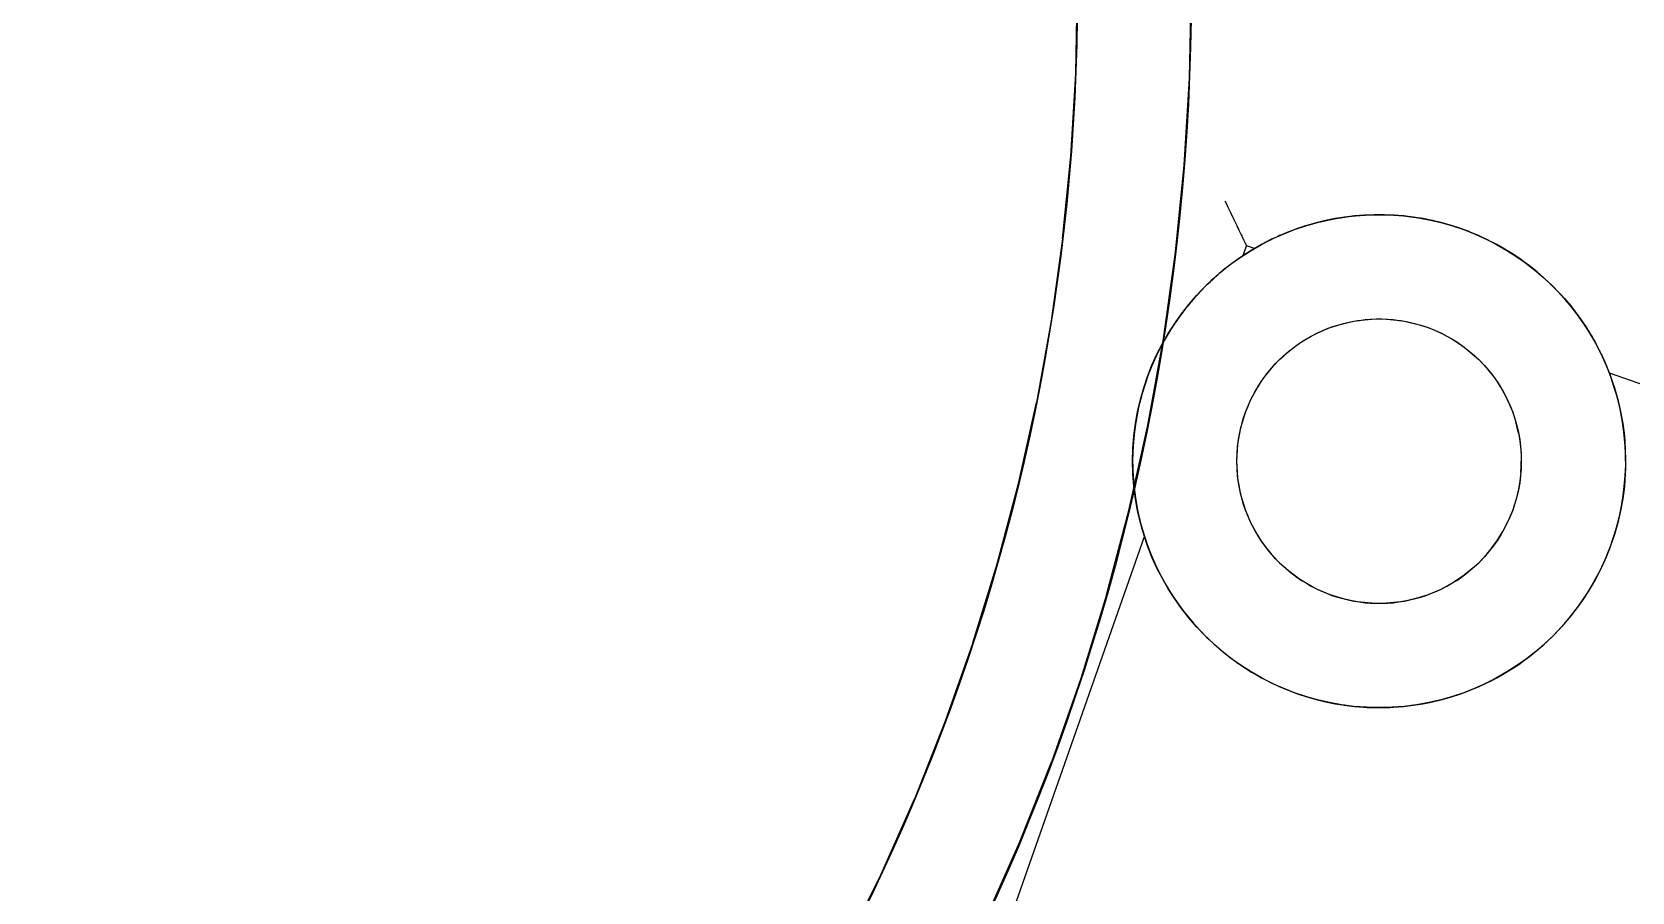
# Model space of a CAD drawing. Header units: millimetres. Extents: x -66 to 216, y -204 to 56.
# Drawn here: x 16.46 to 41.77, y -14.26 to -0.66 of the extents above; entities that cross this region are included whole.
import ezdxf

# ---------------------------------------------------------------- set-up
doc = ezdxf.new("R2010")
doc.units = ezdxf.units.MM
doc.layers.add('TOP_XY', color=7, linetype='Continuous')

msp = doc.modelspace()

# ---------------------------------------------------------------- linework, layer by layer
for centre, radius in [((0, 0), 34.8), ((0, 0), 33), ((37.773, -7.446), 3.9), ((37.773, -7.446), 2.25)]:
    msp.add_circle(centre, radius)
at = {"layer": 'TOP_XY'}
for p, q in [((32.974, -1.312), (33, 0)), ((34.772, -1.384), (34.8, 0)), ((32.896, -2.622), (32.974, -1.312)), ((34.69, -2.765), (34.772, -1.384)), ((32.765, -3.928), (32.896, -2.622)), ((34.553, -4.142), (34.69, -2.765)), ((35.333, -3.327), (35.356, -3.377)), ((35.356, -3.377), (35.38, -3.425)), ((35.38, -3.425), (35.402, -3.472)), ((35.402, -3.472), (35.422, -3.514)), ((35.422, -3.514), (35.44, -3.55)), ((35.44, -3.55), (35.457, -3.586)), ((35.457, -3.586), (35.474, -3.621)), ((35.474, -3.621), (35.49, -3.654)), ((35.49, -3.654), (35.505, -3.687)), ((35.505, -3.687), (35.52, -3.718)), ((35.52, -3.718), (35.535, -3.748)), ((35.535, -3.748), (35.549, -3.777)), ((35.549, -3.777), (35.561, -3.802)), ((36.48, -3.767), (36.335, -3.821)), ((36.429, -3.785), (36.386, -3.801)), ((36.478, -3.767), (36.429, -3.785)), ((36.533, -3.748), (36.478, -3.767)), ((36.627, -3.718), (36.48, -3.767)), ((36.533, -3.748), (36.48, -3.767)), ((36.589, -3.73), (36.533, -3.748)), ((36.652, -3.711), (36.589, -3.73)), ((36.627, -3.718), (36.589, -3.73)), ((36.776, -3.675), (36.627, -3.718)), ((36.627, -3.718), (36.652, -3.711)), ((36.723, -3.69), (36.652, -3.711)), ((36.795, -3.671), (36.723, -3.69)), ((36.776, -3.675), (36.723, -3.69)), ((36.927, -3.639), (36.776, -3.675)), ((36.776, -3.675), (36.795, -3.671)), ((36.868, -3.652), (36.795, -3.671)), ((36.941, -3.636), (36.868, -3.652)), ((36.927, -3.639), (36.868, -3.652)), ((37.079, -3.608), (36.927, -3.639)), ((36.941, -3.636), (36.927, -3.639)), ((37.092, -3.606), (36.941, -3.636)), ((36.941, -3.636), (37.079, -3.608)), ((37.232, -3.584), (37.079, -3.608)), ((37.092, -3.606), (37.079, -3.608)), ((37.092, -3.606), (37.244, -3.582)), ((37.092, -3.606), (37.232, -3.584)), ((37.386, -3.565), (37.232, -3.584)), ((37.244, -3.582), (37.232, -3.584)), ((37.244, -3.582), (37.397, -3.564)), ((37.244, -3.582), (37.386, -3.565)), ((37.541, -3.553), (37.386, -3.565)), ((37.397, -3.564), (37.386, -3.565)), ((37.397, -3.564), (37.55, -3.552)), ((37.397, -3.564), (37.541, -3.553)), ((37.696, -3.547), (37.541, -3.553)), ((37.55, -3.552), (37.541, -3.553)), ((37.55, -3.552), (37.704, -3.547)), ((37.55, -3.552), (37.696, -3.547)), ((37.704, -3.547), (37.696, -3.547)), ((37.851, -3.547), (37.696, -3.547)), ((37.704, -3.547), (37.858, -3.547)), ((37.704, -3.547), (37.851, -3.547)), ((37.858, -3.547), (37.851, -3.547)), ((38.006, -3.553), (37.851, -3.547)), ((37.858, -3.547), (38.012, -3.553)), ((37.858, -3.547), (38.006, -3.553)), ((38.012, -3.553), (38.006, -3.553)), ((38.16, -3.565), (38.006, -3.553)), ((38.012, -3.553), (38.165, -3.566)), ((38.012, -3.553), (38.16, -3.565)), ((38.165, -3.566), (38.16, -3.565)), ((38.314, -3.584), (38.16, -3.565)), ((38.165, -3.566), (38.318, -3.584)), ((38.165, -3.566), (38.314, -3.584)), ((38.318, -3.584), (38.314, -3.584)), ((38.467, -3.608), (38.314, -3.584)), ((38.318, -3.584), (38.47, -3.609)), ((38.318, -3.584), (38.467, -3.608)), ((38.47, -3.609), (38.467, -3.608)), ((38.619, -3.639), (38.467, -3.608)), ((38.47, -3.609), (38.621, -3.639)), ((38.47, -3.609), (38.619, -3.639)), ((38.621, -3.639), (38.619, -3.639)), ((38.77, -3.675), (38.619, -3.639)), ((38.621, -3.639), (38.77, -3.676)), ((38.919, -3.718), (38.77, -3.675)), ((38.77, -3.676), (38.918, -3.718)), ((38.918, -3.718), (39.064, -3.766)), ((38.918, -3.718), (38.919, -3.718)), ((39.064, -3.766), (38.919, -3.718)), ((39.066, -3.767), (38.919, -3.718)), ((39.064, -3.766), (39.209, -3.82)), ((39.064, -3.766), (39.066, -3.767)), ((39.209, -3.82), (39.066, -3.767)), ((39.212, -3.821), (39.066, -3.767)), ((32.765, -3.928), (32.583, -5.227)), ((35.561, -3.802), (35.571, -3.823)), ((35.571, -3.823), (35.581, -3.844)), ((35.581, -3.844), (35.59, -3.864)), ((35.59, -3.864), (35.599, -3.882)), ((35.599, -3.882), (35.608, -3.9)), ((35.608, -3.9), (35.616, -3.917)), ((35.616, -3.917), (35.623, -3.933)), ((35.62, -4.194), (35.675, -4.039)), ((35.623, -3.933), (35.63, -3.946)), ((35.63, -3.946), (35.635, -3.957)), ((35.635, -3.957), (35.64, -3.968)), ((35.64, -3.968), (35.645, -3.978)), ((35.645, -3.978), (35.649, -3.987)), ((35.649, -3.987), (35.653, -3.995)), ((35.653, -3.995), (35.657, -4.003)), ((35.657, -4.003), (35.661, -4.01)), ((35.661, -4.01), (35.664, -4.016)), ((35.664, -4.016), (35.666, -4.022)), ((35.666, -4.022), (35.668, -4.026)), ((35.668, -4.026), (35.67, -4.03)), ((35.67, -4.03), (35.672, -4.034)), ((35.672, -4.034), (35.673, -4.036)), ((35.673, -4.036), (35.674, -4.038)), ((35.674, -4.038), (35.675, -4.039)), ((35.799, -4.083), (35.675, -4.039)), ((35.675, -4.039), (35.675, -4.039)), ((35.913, -4.018), (35.779, -4.095)), ((35.86, -4.047), (35.85, -4.053)), ((35.871, -4.041), (35.86, -4.047)), ((35.882, -4.035), (35.871, -4.041)), ((35.895, -4.028), (35.882, -4.035)), ((35.908, -4.021), (35.895, -4.028)), ((35.922, -4.013), (35.908, -4.021)), ((36.051, -3.947), (35.913, -4.018)), ((35.936, -4.006), (35.922, -4.013)), ((35.952, -3.997), (35.936, -4.006)), ((35.968, -3.989), (35.952, -3.997)), ((35.985, -3.98), (35.968, -3.989)), ((36.003, -3.971), (35.985, -3.98)), ((36.021, -3.962), (36.003, -3.971)), ((36.04, -3.952), (36.021, -3.962)), ((36.06, -3.942), (36.04, -3.952)), ((36.051, -3.947), (36.04, -3.952)), ((36.192, -3.881), (36.051, -3.947)), ((36.051, -3.947), (36.06, -3.942)), ((36.083, -3.931), (36.06, -3.942)), ((36.11, -3.918), (36.083, -3.931)), ((36.139, -3.905), (36.11, -3.918)), ((36.168, -3.892), (36.139, -3.905)), ((36.197, -3.878), (36.168, -3.892)), ((36.192, -3.881), (36.168, -3.892)), ((36.335, -3.821), (36.192, -3.881)), ((36.192, -3.881), (36.197, -3.878)), ((36.228, -3.865), (36.197, -3.878)), ((36.263, -3.85), (36.228, -3.865)), ((36.303, -3.833), (36.263, -3.85)), ((36.344, -3.817), (36.303, -3.833)), ((36.335, -3.821), (36.303, -3.833)), ((36.335, -3.821), (36.344, -3.817)), ((36.386, -3.801), (36.344, -3.817)), ((39.209, -3.82), (39.351, -3.879)), ((39.209, -3.82), (39.212, -3.821)), ((39.351, -3.879), (39.212, -3.821)), ((39.355, -3.881), (39.212, -3.821)), ((39.351, -3.879), (39.49, -3.944)), ((39.351, -3.879), (39.355, -3.881)), ((39.49, -3.944), (39.355, -3.881)), ((39.495, -3.947), (39.355, -3.881)), ((39.49, -3.944), (39.627, -4.015)), ((39.49, -3.944), (39.495, -3.947)), ((39.627, -4.015), (39.495, -3.947)), ((39.633, -4.018), (39.495, -3.947)), ((39.627, -4.015), (39.761, -4.09)), ((39.627, -4.015), (39.633, -4.018)), ((39.761, -4.09), (39.633, -4.018)), ((39.768, -4.095), (39.633, -4.018)), ((34.361, -5.512), (34.553, -4.142)), ((35.519, -4.264), (35.394, -4.356)), ((35.465, -4.302), (35.453, -4.311)), ((35.477, -4.294), (35.465, -4.302)), ((35.488, -4.285), (35.477, -4.294)), ((35.499, -4.277), (35.488, -4.285)), ((35.51, -4.27), (35.499, -4.277)), ((35.52, -4.263), (35.51, -4.27)), ((35.647, -4.176), (35.519, -4.264)), ((35.53, -4.256), (35.52, -4.263)), ((35.539, -4.249), (35.53, -4.256)), ((35.548, -4.243), (35.539, -4.249)), ((35.557, -4.237), (35.548, -4.243)), ((35.565, -4.231), (35.557, -4.237)), ((35.572, -4.226), (35.565, -4.231)), ((35.579, -4.222), (35.572, -4.226)), ((35.586, -4.217), (35.579, -4.222)), ((35.592, -4.213), (35.586, -4.217)), ((35.597, -4.209), (35.592, -4.213)), ((35.602, -4.206), (35.597, -4.209)), ((35.606, -4.203), (35.602, -4.206)), ((35.61, -4.201), (35.606, -4.203)), ((35.613, -4.199), (35.61, -4.201)), ((35.616, -4.197), (35.613, -4.199)), ((35.618, -4.196), (35.616, -4.197)), ((35.619, -4.195), (35.618, -4.196)), ((35.62, -4.194), (35.619, -4.195)), ((35.799, -4.083), (35.62, -4.194)), ((35.699, -4.143), (35.62, -4.194)), ((35.62, -4.194), (35.647, -4.176)), ((35.62, -4.194), (35.62, -4.194)), ((35.779, -4.095), (35.647, -4.176)), ((35.748, -4.113), (35.699, -4.143)), ((35.799, -4.083), (35.748, -4.113)), ((35.779, -4.095), (35.799, -4.083)), ((35.8, -4.082), (35.799, -4.082)), ((35.799, -4.082), (35.799, -4.083)), ((35.799, -4.083), (35.799, -4.083)), ((35.801, -4.081), (35.8, -4.082)), ((35.804, -4.08), (35.801, -4.081)), ((35.806, -4.078), (35.804, -4.08)), ((35.81, -4.076), (35.806, -4.078)), ((35.814, -4.074), (35.81, -4.076)), ((35.819, -4.071), (35.814, -4.074)), ((35.826, -4.067), (35.819, -4.071)), ((35.833, -4.063), (35.826, -4.067)), ((35.841, -4.058), (35.833, -4.063)), ((35.85, -4.053), (35.841, -4.058)), ((39.761, -4.09), (39.892, -4.171)), ((39.761, -4.09), (39.768, -4.095)), ((39.892, -4.171), (39.768, -4.095)), ((39.899, -4.176), (39.768, -4.095)), ((39.892, -4.171), (40.019, -4.258)), ((39.892, -4.171), (39.899, -4.176)), ((40.019, -4.258), (39.899, -4.176)), ((40.028, -4.264), (39.899, -4.176)), ((40.019, -4.258), (40.143, -4.349)), ((40.019, -4.258), (40.028, -4.264)), ((40.143, -4.349), (40.028, -4.264)), ((40.152, -4.356), (40.028, -4.264)), ((35.156, -4.555), (35.043, -4.661)), ((35.173, -4.539), (35.15, -4.56)), ((35.156, -4.555), (35.15, -4.56)), ((35.273, -4.453), (35.156, -4.555)), ((35.156, -4.555), (35.173, -4.539)), ((35.197, -4.518), (35.173, -4.539)), ((35.22, -4.497), (35.197, -4.518)), ((35.244, -4.477), (35.22, -4.497)), ((35.267, -4.458), (35.244, -4.477)), ((35.289, -4.439), (35.267, -4.458)), ((35.273, -4.453), (35.267, -4.458)), ((35.394, -4.356), (35.273, -4.453)), ((35.273, -4.453), (35.289, -4.439)), ((35.312, -4.421), (35.289, -4.439)), ((35.334, -4.403), (35.312, -4.421)), ((35.355, -4.386), (35.334, -4.403)), ((35.374, -4.371), (35.355, -4.386)), ((35.388, -4.36), (35.374, -4.371)), ((35.401, -4.35), (35.388, -4.36)), ((35.415, -4.34), (35.401, -4.35)), ((35.428, -4.33), (35.415, -4.34)), ((35.44, -4.32), (35.428, -4.33)), ((35.453, -4.311), (35.44, -4.32)), ((40.143, -4.349), (40.264, -4.445)), ((40.143, -4.349), (40.152, -4.356)), ((40.264, -4.445), (40.152, -4.356)), ((40.273, -4.453), (40.152, -4.356)), ((40.264, -4.445), (40.38, -4.545)), ((40.264, -4.445), (40.273, -4.453)), ((40.38, -4.545), (40.273, -4.453)), ((40.39, -4.555), (40.273, -4.453)), ((40.38, -4.545), (40.492, -4.65)), ((40.38, -4.545), (40.39, -4.555)), ((40.492, -4.65), (40.39, -4.555)), ((40.503, -4.661), (40.39, -4.555)), ((34.934, -4.772), (34.83, -4.887)), ((34.904, -4.804), (34.857, -4.856)), ((34.939, -4.766), (34.904, -4.804)), ((34.934, -4.772), (34.904, -4.804)), ((35.043, -4.661), (34.934, -4.772)), ((34.934, -4.772), (34.939, -4.766)), ((34.975, -4.729), (34.939, -4.766)), ((35.011, -4.693), (34.975, -4.729)), ((35.046, -4.658), (35.011, -4.693)), ((35.043, -4.661), (35.011, -4.693)), ((35.043, -4.661), (35.046, -4.658)), ((35.082, -4.623), (35.046, -4.658)), ((35.118, -4.589), (35.082, -4.623)), ((35.15, -4.56), (35.118, -4.589)), ((40.492, -4.65), (40.601, -4.76)), ((40.492, -4.65), (40.503, -4.661)), ((40.601, -4.76), (40.503, -4.661)), ((40.612, -4.772), (40.503, -4.661)), ((40.601, -4.76), (40.704, -4.873)), ((40.601, -4.76), (40.612, -4.772)), ((40.704, -4.873), (40.612, -4.772)), ((40.716, -4.887), (40.612, -4.772)), ((34.731, -5.006), (34.636, -5.129)), ((34.705, -5.038), (34.656, -5.102)), ((34.755, -4.976), (34.705, -5.038)), ((34.731, -5.006), (34.705, -5.038)), ((34.83, -4.887), (34.731, -5.006)), ((34.755, -4.976), (34.731, -5.006)), ((34.806, -4.915), (34.755, -4.976)), ((34.857, -4.856), (34.806, -4.915)), ((34.83, -4.887), (34.806, -4.915)), ((34.83, -4.887), (34.857, -4.856)), ((40.704, -4.873), (40.804, -4.991)), ((40.704, -4.873), (40.716, -4.887)), ((40.804, -4.991), (40.716, -4.887)), ((40.815, -5.006), (40.716, -4.887)), ((40.804, -4.991), (40.837, -5.033)), ((40.804, -4.991), (40.815, -5.006)), ((40.837, -5.033), (40.815, -5.006)), ((40.91, -5.129), (40.815, -5.006)), ((40.837, -5.033), (40.869, -5.075)), ((32.583, -5.227), (32.35, -6.518)), ((34.547, -5.255), (34.462, -5.385)), ((34.517, -5.3), (34.473, -5.368)), ((34.562, -5.233), (34.517, -5.3)), ((34.547, -5.255), (34.517, -5.3)), ((34.636, -5.129), (34.547, -5.255)), ((34.547, -5.255), (34.562, -5.233)), ((34.608, -5.167), (34.562, -5.233)), ((34.656, -5.102), (34.608, -5.167)), ((34.636, -5.129), (34.608, -5.167)), ((34.636, -5.129), (34.656, -5.102)), ((37.027, -5.323), (37.112, -5.295)), ((37.112, -5.295), (37.198, -5.271)), ((37.198, -5.271), (37.285, -5.25)), ((37.285, -5.25), (37.373, -5.232)), ((37.373, -5.232), (37.461, -5.218)), ((37.461, -5.218), (37.55, -5.207)), ((37.55, -5.207), (37.639, -5.2)), ((37.639, -5.2), (37.728, -5.196)), ((37.728, -5.196), (37.818, -5.196)), ((37.818, -5.196), (37.907, -5.2)), ((37.907, -5.2), (37.996, -5.207)), ((37.996, -5.207), (38.085, -5.218)), ((38.085, -5.218), (38.174, -5.232)), ((38.174, -5.232), (38.261, -5.25)), ((38.261, -5.25), (38.348, -5.271)), ((38.348, -5.271), (38.434, -5.295)), ((38.434, -5.295), (38.519, -5.323)), ((40.869, -5.075), (40.908, -5.126)), ((40.908, -5.126), (40.941, -5.171)), ((40.908, -5.126), (40.91, -5.129)), ((40.941, -5.171), (40.91, -5.129)), ((41, -5.255), (40.91, -5.129)), ((40.941, -5.171), (40.965, -5.206)), ((40.965, -5.206), (40.989, -5.24)), ((40.989, -5.24), (41.013, -5.275)), ((40.989, -5.24), (41, -5.255)), ((41.013, -5.275), (41, -5.255)), ((41.084, -5.385), (41, -5.255)), ((41.013, -5.275), (41.036, -5.309)), ((41.036, -5.309), (41.058, -5.344)), ((34.114, -6.874), (34.361, -5.512)), ((34.356, -5.566), (34.299, -5.673)), ((34.383, -5.518), (34.309, -5.655)), ((34.356, -5.566), (34.309, -5.655)), ((34.417, -5.46), (34.356, -5.566)), ((34.383, -5.518), (34.356, -5.566)), ((34.462, -5.385), (34.383, -5.518)), ((34.417, -5.46), (34.383, -5.518)), ((34.473, -5.368), (34.417, -5.46)), ((34.462, -5.385), (34.417, -5.46)), ((34.462, -5.385), (34.473, -5.368)), ((36.472, -5.61), (36.546, -5.56)), ((36.546, -5.56), (36.622, -5.512)), ((36.622, -5.512), (36.7, -5.468)), ((36.7, -5.468), (36.78, -5.427)), ((36.78, -5.427), (36.861, -5.389)), ((36.861, -5.389), (36.943, -5.355)), ((36.943, -5.355), (37.027, -5.323)), ((38.519, -5.323), (38.603, -5.355)), ((38.603, -5.355), (38.686, -5.389)), ((38.686, -5.389), (38.767, -5.427)), ((38.767, -5.427), (38.846, -5.468)), ((38.846, -5.468), (38.924, -5.512)), ((38.924, -5.512), (39, -5.56)), ((39, -5.56), (39.074, -5.61)), ((41.058, -5.344), (41.08, -5.378)), ((41.08, -5.378), (41.101, -5.412)), ((41.08, -5.378), (41.084, -5.385)), ((41.101, -5.412), (41.084, -5.385)), ((41.163, -5.518), (41.084, -5.385)), ((41.101, -5.412), (41.122, -5.447)), ((41.122, -5.447), (41.142, -5.481)), ((41.142, -5.481), (41.161, -5.514)), ((41.161, -5.514), (41.178, -5.544)), ((41.161, -5.514), (41.163, -5.518)), ((41.178, -5.544), (41.163, -5.518)), ((41.237, -5.655), (41.163, -5.518)), ((41.178, -5.544), (41.19, -5.566)), ((41.19, -5.566), (41.202, -5.588)), ((34.24, -5.794), (34.177, -5.936)), ((34.245, -5.783), (34.195, -5.894)), ((34.24, -5.794), (34.195, -5.894)), ((34.309, -5.655), (34.24, -5.794)), ((34.24, -5.794), (34.245, -5.783)), ((34.299, -5.673), (34.245, -5.783)), ((34.309, -5.655), (34.299, -5.673)), ((36.198, -5.839), (36.263, -5.778)), ((36.263, -5.778), (36.331, -5.719)), ((36.331, -5.719), (36.4, -5.663)), ((36.4, -5.663), (36.472, -5.61)), ((39.074, -5.61), (39.146, -5.663)), ((39.146, -5.663), (39.216, -5.719)), ((39.216, -5.719), (39.283, -5.778)), ((39.283, -5.778), (39.348, -5.839)), ((41.202, -5.588), (41.214, -5.609)), ((41.214, -5.609), (41.225, -5.631)), ((41.225, -5.631), (41.236, -5.652)), ((41.236, -5.652), (41.246, -5.672)), ((41.246, -5.672), (41.237, -5.655)), ((41.306, -5.794), (41.237, -5.655)), ((41.246, -5.672), (41.257, -5.693)), ((41.257, -5.693), (41.267, -5.713)), ((41.267, -5.713), (41.277, -5.732)), ((41.277, -5.732), (41.286, -5.752)), ((41.286, -5.752), (41.295, -5.771)), ((41.295, -5.771), (41.304, -5.789)), ((41.304, -5.789), (41.312, -5.807)), ((41.312, -5.807), (41.306, -5.794)), ((41.369, -5.936), (41.306, -5.794)), ((41.312, -5.807), (41.32, -5.825)), ((34.148, -6.008), (34.105, -6.122)), ((34.177, -5.936), (34.12, -6.08)), ((34.148, -6.008), (34.12, -6.08)), ((34.195, -5.894), (34.148, -6.008)), ((34.177, -5.936), (34.148, -6.008)), ((34.195, -5.894), (34.177, -5.936)), ((35.963, -6.109), (36.018, -6.038)), ((36.018, -6.038), (36.075, -5.969)), ((36.075, -5.969), (36.135, -5.903)), ((36.135, -5.903), (36.198, -5.839)), ((39.348, -5.839), (39.411, -5.903)), ((39.411, -5.903), (39.471, -5.969)), ((39.471, -5.969), (39.528, -6.038)), ((39.528, -6.038), (39.583, -6.109)), ((41.32, -5.825), (41.328, -5.841)), ((41.328, -5.841), (41.335, -5.858)), ((41.335, -5.858), (41.342, -5.874)), ((41.342, -5.874), (41.349, -5.889)), ((41.349, -5.889), (41.355, -5.904)), ((41.355, -5.904), (41.361, -5.918)), ((41.361, -5.918), (41.367, -5.932)), ((41.367, -5.932), (41.373, -5.944)), ((41.426, -6.08), (41.369, -5.936)), ((41.373, -5.944), (41.378, -5.957)), ((41.378, -5.957), (41.382, -5.968)), ((41.382, -5.968), (41.387, -5.979)), ((41.387, -5.979), (41.391, -5.989)), ((41.391, -5.989), (41.395, -5.999)), ((41.395, -5.999), (41.398, -6.007)), ((41.398, -6.007), (41.401, -6.015)), ((41.401, -6.015), (41.404, -6.023)), ((41.404, -6.023), (41.407, -6.029)), ((41.407, -6.029), (41.409, -6.035)), ((41.409, -6.035), (41.411, -6.04)), ((41.411, -6.04), (41.413, -6.044)), ((41.413, -6.044), (41.414, -6.048)), ((41.414, -6.048), (41.415, -6.05)), ((41.415, -6.05), (41.416, -6.052)), ((41.416, -6.052), (41.416, -6.053)), ((41.416, -6.053), (41.416, -6.054)), ((59.649, -12.451), (41.416, -6.054)), ((41.416, -6.054), (41.477, -6.226)), ((41.416, -6.054), (41.457, -6.165)), ((41.416, -6.054), (41.426, -6.08)), ((34.069, -6.226), (34.023, -6.374)), ((34.065, -6.238), (34.029, -6.355)), ((34.105, -6.122), (34.065, -6.238)), ((34.069, -6.226), (34.065, -6.238)), ((34.12, -6.08), (34.069, -6.226)), ((34.105, -6.122), (34.069, -6.226)), ((34.12, -6.08), (34.105, -6.122)), ((35.817, -6.334), (35.863, -6.257)), ((35.863, -6.257), (35.912, -6.182)), ((35.912, -6.182), (35.963, -6.109)), ((39.583, -6.109), (39.635, -6.182)), ((39.635, -6.182), (39.683, -6.257)), ((39.683, -6.257), (39.729, -6.334)), ((41.477, -6.226), (41.426, -6.08)), ((41.494, -6.278), (41.457, -6.165)), ((41.477, -6.226), (41.457, -6.165)), ((41.523, -6.374), (41.477, -6.226)), ((41.494, -6.278), (41.477, -6.226)), ((41.528, -6.392), (41.494, -6.278)), ((41.523, -6.374), (41.494, -6.278)), ((32.065, -7.799), (32.35, -6.518)), ((33.984, -6.524), (33.95, -6.676)), ((33.996, -6.474), (33.968, -6.592)), ((33.984, -6.524), (33.968, -6.592)), ((34.023, -6.374), (33.984, -6.524)), ((33.996, -6.474), (33.984, -6.524)), ((34.029, -6.355), (33.996, -6.474)), ((34.023, -6.374), (33.996, -6.474)), ((34.029, -6.355), (34.023, -6.374)), ((35.666, -6.658), (35.699, -6.575)), ((35.699, -6.575), (35.735, -6.493)), ((35.735, -6.493), (35.774, -6.412)), ((35.774, -6.412), (35.817, -6.334)), ((39.729, -6.334), (39.772, -6.412)), ((39.772, -6.412), (39.811, -6.493)), ((39.811, -6.493), (39.848, -6.575)), ((39.848, -6.575), (39.881, -6.658)), ((41.563, -6.524), (41.523, -6.374)), ((41.528, -6.392), (41.523, -6.374)), ((41.558, -6.506), (41.528, -6.392)), ((41.585, -6.622), (41.558, -6.506)), ((41.563, -6.524), (41.558, -6.506)), ((41.596, -6.676), (41.563, -6.524)), ((41.585, -6.622), (41.563, -6.524)), ((33.922, -6.828), (33.901, -6.982)), ((33.922, -6.832), (33.904, -6.952)), ((33.95, -6.676), (33.922, -6.828)), ((33.943, -6.712), (33.922, -6.828)), ((33.943, -6.712), (33.922, -6.832)), ((33.922, -6.828), (33.922, -6.832)), ((33.968, -6.592), (33.943, -6.712)), ((33.95, -6.676), (33.943, -6.712)), ((33.968, -6.592), (33.95, -6.676)), ((35.587, -6.914), (35.61, -6.828)), ((35.61, -6.828), (35.636, -6.742)), ((35.636, -6.742), (35.666, -6.658)), ((39.881, -6.658), (39.91, -6.742)), ((39.91, -6.742), (39.937, -6.828)), ((39.959, -6.914), (39.937, -6.828)), ((41.608, -6.738), (41.585, -6.622)), ((41.596, -6.676), (41.585, -6.622)), ((41.624, -6.828), (41.596, -6.676)), ((41.608, -6.738), (41.596, -6.676)), ((41.628, -6.855), (41.608, -6.738)), ((41.624, -6.828), (41.608, -6.738)), ((41.645, -6.982), (41.624, -6.828)), ((41.628, -6.855), (41.624, -6.828)), ((33.814, -8.225), (34.114, -6.874)), ((33.891, -7.073), (33.881, -7.194)), ((33.901, -6.982), (33.885, -7.136)), ((33.891, -7.073), (33.885, -7.136)), ((33.904, -6.952), (33.891, -7.073)), ((33.901, -6.982), (33.891, -7.073)), ((33.904, -6.952), (33.901, -6.982)), ((35.552, -7.09), (35.567, -7.001)), ((35.567, -7.001), (35.587, -6.914)), ((39.979, -7.001), (39.959, -6.914)), ((39.979, -7.001), (39.995, -7.09)), ((41.644, -6.973), (41.628, -6.855)), ((41.657, -7.091), (41.644, -6.973)), ((41.645, -6.982), (41.644, -6.973)), ((41.661, -7.136), (41.645, -6.982)), ((41.657, -7.091), (41.645, -6.982)), ((33.876, -7.291), (33.873, -7.446)), ((33.875, -7.314), (33.873, -7.434)), ((33.881, -7.194), (33.875, -7.314)), ((33.876, -7.291), (33.875, -7.314)), ((33.885, -7.136), (33.876, -7.291)), ((33.881, -7.194), (33.876, -7.291)), ((33.885, -7.136), (33.881, -7.194)), ((35.525, -7.356), (35.53, -7.267)), ((35.53, -7.267), (35.539, -7.178)), ((35.539, -7.178), (35.552, -7.09)), ((39.995, -7.09), (40.007, -7.178)), ((40.007, -7.178), (40.016, -7.267)), ((40.016, -7.267), (40.021, -7.356)), ((41.666, -7.209), (41.657, -7.091)), ((41.661, -7.136), (41.657, -7.091)), ((41.67, -7.291), (41.661, -7.136)), ((41.666, -7.209), (41.661, -7.136)), ((41.671, -7.327), (41.666, -7.209)), ((41.67, -7.291), (41.666, -7.209)), ((41.673, -7.446), (41.67, -7.291)), ((41.671, -7.327), (41.67, -7.291)), ((41.673, -7.446), (41.671, -7.327)), ((33.873, -7.446), (33.873, -7.434)), ((33.873, -7.434), (33.874, -7.542)), ((33.873, -7.446), (33.874, -7.542)), ((33.873, -7.446), (33.876, -7.601)), ((33.874, -7.542), (33.876, -7.601)), ((33.874, -7.542), (33.878, -7.638)), ((35.523, -7.446), (35.525, -7.356)), ((35.525, -7.535), (35.523, -7.446)), ((35.53, -7.625), (35.525, -7.535)), ((40.016, -7.625), (40.021, -7.535)), ((40.021, -7.356), (40.023, -7.446)), ((40.021, -7.535), (40.023, -7.446)), ((41.673, -7.446), (41.67, -7.601)), ((41.673, -7.446), (41.67, -7.595)), ((31.73, -9.068), (32.065, -7.799)), ((33.876, -7.601), (33.878, -7.638)), ((33.876, -7.601), (33.885, -7.756)), ((33.878, -7.638), (33.884, -7.732)), ((33.885, -7.756), (33.884, -7.732)), ((33.884, -7.732), (33.891, -7.817)), ((33.885, -7.756), (33.891, -7.817)), ((33.885, -7.756), (33.901, -7.91)), ((33.891, -7.817), (33.899, -7.891)), ((35.539, -7.714), (35.53, -7.625)), ((35.552, -7.802), (35.539, -7.714)), ((35.567, -7.89), (35.552, -7.802)), ((39.995, -7.802), (39.979, -7.89)), ((40.007, -7.714), (39.995, -7.802)), ((40.016, -7.625), (40.007, -7.714)), ((41.645, -7.91), (41.661, -7.756)), ((41.647, -7.892), (41.662, -7.744)), ((41.647, -7.892), (41.661, -7.756)), ((41.661, -7.756), (41.67, -7.601)), ((41.661, -7.756), (41.662, -7.744)), ((41.662, -7.744), (41.67, -7.595)), ((41.662, -7.744), (41.67, -7.601)), ((33.901, -7.91), (33.899, -7.891)), ((33.899, -7.891), (33.907, -7.957)), ((33.901, -7.91), (33.907, -7.957)), ((33.901, -7.91), (33.922, -8.064)), ((33.907, -7.957), (33.915, -8.016)), ((33.922, -8.064), (33.915, -8.016)), ((33.915, -8.016), (33.924, -8.073)), ((33.922, -8.064), (33.924, -8.073)), ((33.922, -8.064), (33.95, -8.216)), ((33.924, -8.073), (33.932, -8.123)), ((35.587, -7.978), (35.567, -7.89)), ((35.61, -8.064), (35.587, -7.978)), ((35.636, -8.15), (35.61, -8.064)), ((39.937, -8.064), (39.91, -8.15)), ((39.959, -7.978), (39.937, -8.064)), ((39.979, -7.89), (39.959, -7.978)), ((41.596, -8.216), (41.624, -8.064)), ((41.602, -8.187), (41.628, -8.04)), ((41.602, -8.187), (41.624, -8.064)), ((41.624, -8.064), (41.645, -7.91)), ((41.624, -8.064), (41.628, -8.04)), ((41.628, -8.04), (41.647, -7.892)), ((41.628, -8.04), (41.645, -7.91)), ((41.645, -7.91), (41.647, -7.892)), ((33.46, -9.563), (33.814, -8.225)), ((33.932, -8.123), (33.94, -8.167)), ((33.94, -8.167), (33.949, -8.21)), ((33.95, -8.216), (33.949, -8.21)), ((33.949, -8.21), (33.957, -8.252)), ((33.95, -8.216), (33.957, -8.252)), ((33.95, -8.216), (33.984, -8.368)), ((33.957, -8.252), (33.965, -8.289)), ((33.965, -8.289), (33.972, -8.321)), ((33.972, -8.321), (33.98, -8.351)), ((33.984, -8.368), (33.98, -8.351)), ((33.98, -8.351), (33.987, -8.381)), ((35.666, -8.234), (35.636, -8.15)), ((35.699, -8.317), (35.666, -8.234)), ((35.735, -8.399), (35.699, -8.317)), ((39.848, -8.317), (39.811, -8.399)), ((39.881, -8.234), (39.848, -8.317)), ((39.91, -8.15), (39.881, -8.234)), ((41.545, -8.436), (41.574, -8.318)), ((41.563, -8.368), (41.596, -8.216)), ((41.563, -8.368), (41.574, -8.318)), ((41.574, -8.318), (41.602, -8.187)), ((41.574, -8.318), (41.596, -8.216)), ((41.596, -8.216), (41.602, -8.187)), ((33.984, -8.368), (33.987, -8.381)), ((33.984, -8.368), (34.023, -8.518)), ((33.987, -8.381), (33.993, -8.407)), ((33.993, -8.407), (33.999, -8.429)), ((33.999, -8.429), (34.005, -8.45)), ((34.005, -8.45), (34.01, -8.47)), ((34.01, -8.47), (34.015, -8.49)), ((34.015, -8.49), (34.02, -8.506)), ((34.024, -8.521), (34.02, -8.506)), ((34.023, -8.518), (34.069, -8.666)), ((34.024, -8.521), (34.028, -8.534)), ((34.028, -8.534), (34.032, -8.547)), ((34.032, -8.547), (34.035, -8.559)), ((34.035, -8.559), (34.039, -8.57)), ((34.039, -8.57), (34.042, -8.58)), ((34.042, -8.58), (34.045, -8.59)), ((34.045, -8.59), (34.047, -8.599)), ((34.047, -8.599), (34.05, -8.606)), ((34.05, -8.606), (34.052, -8.612)), ((35.774, -8.479), (35.735, -8.399)), ((35.817, -8.558), (35.774, -8.479)), ((35.863, -8.635), (35.817, -8.558)), ((39.683, -8.635), (39.729, -8.558)), ((39.729, -8.558), (39.772, -8.479)), ((39.772, -8.479), (39.811, -8.399)), ((41.477, -8.666), (41.523, -8.518)), ((41.477, -8.667), (41.513, -8.552)), ((41.513, -8.552), (41.545, -8.436)), ((41.513, -8.552), (41.523, -8.518)), ((41.523, -8.518), (41.563, -8.368)), ((41.523, -8.518), (41.545, -8.436)), ((41.545, -8.436), (41.563, -8.368)), ((30.916, -17.602), (34.06, -8.64)), ((34.052, -8.612), (34.053, -8.617)), ((34.053, -8.617), (34.055, -8.622)), ((34.055, -8.622), (34.056, -8.627)), ((34.056, -8.627), (34.057, -8.63)), ((34.057, -8.63), (34.058, -8.633)), ((34.058, -8.633), (34.059, -8.636)), ((34.059, -8.636), (34.06, -8.638)), ((34.06, -8.638), (34.06, -8.639)), ((34.06, -8.639), (34.06, -8.64)), ((34.06, -8.64), (34.081, -8.703)), ((34.06, -8.64), (34.06, -8.64)), ((34.069, -8.666), (34.06, -8.64)), ((34.06, -8.64), (34.12, -8.812)), ((34.069, -8.666), (34.12, -8.812)), ((34.081, -8.703), (34.103, -8.765)), ((34.103, -8.765), (34.12, -8.812)), ((34.103, -8.765), (34.145, -8.878)), ((34.12, -8.812), (34.145, -8.878)), ((34.12, -8.812), (34.177, -8.956)), ((35.912, -8.71), (35.863, -8.635)), ((35.963, -8.783), (35.912, -8.71)), ((36.018, -8.854), (35.963, -8.783)), ((36.075, -8.922), (36.018, -8.854)), ((39.471, -8.922), (39.528, -8.854)), ((39.528, -8.854), (39.583, -8.783)), ((39.583, -8.783), (39.635, -8.71)), ((39.635, -8.71), (39.683, -8.635)), ((41.369, -8.956), (41.426, -8.812)), ((41.394, -8.894), (41.437, -8.781)), ((41.394, -8.894), (41.426, -8.812)), ((41.426, -8.812), (41.477, -8.666)), ((41.426, -8.812), (41.437, -8.781)), ((41.437, -8.781), (41.477, -8.667)), ((31.344, -10.322), (31.73, -9.068)), ((34.145, -8.878), (34.177, -8.956)), ((34.145, -8.878), (34.192, -8.989)), ((34.177, -8.956), (34.192, -8.989)), ((34.177, -8.956), (34.24, -9.098)), ((34.192, -8.989), (34.24, -9.098)), ((34.192, -8.989), (34.241, -9.1)), ((34.24, -9.098), (34.309, -9.237)), ((34.241, -9.1), (34.294, -9.208)), ((36.135, -8.989), (36.075, -8.922)), ((36.135, -8.989), (36.198, -9.053)), ((36.198, -9.053), (36.263, -9.114)), ((39.283, -9.114), (39.348, -9.053)), ((39.348, -9.053), (39.411, -8.989)), ((39.411, -8.989), (39.471, -8.922)), ((41.237, -9.237), (41.306, -9.098)), ((41.298, -9.116), (41.348, -9.006)), ((41.298, -9.116), (41.306, -9.098)), ((41.306, -9.098), (41.369, -8.956)), ((41.306, -9.098), (41.348, -9.006)), ((41.348, -9.006), (41.394, -8.894)), ((41.348, -9.006), (41.369, -8.956)), ((41.369, -8.956), (41.394, -8.894)), ((34.294, -9.208), (34.309, -9.237)), ((34.294, -9.208), (34.35, -9.315)), ((34.309, -9.237), (34.35, -9.315)), ((34.309, -9.237), (34.383, -9.373)), ((34.35, -9.315), (34.383, -9.373)), ((34.35, -9.315), (34.41, -9.42)), ((36.263, -9.114), (36.331, -9.173)), ((36.331, -9.173), (36.4, -9.229)), ((36.4, -9.229), (36.472, -9.282)), ((36.472, -9.282), (36.546, -9.332)), ((36.546, -9.332), (36.622, -9.379)), ((38.924, -9.379), (39, -9.332)), ((39, -9.332), (39.074, -9.282)), ((39.074, -9.282), (39.146, -9.229)), ((39.146, -9.229), (39.216, -9.173)), ((39.216, -9.173), (39.283, -9.114)), ((41.127, -9.436), (41.187, -9.331)), ((41.163, -9.373), (41.237, -9.237)), ((41.163, -9.373), (41.187, -9.331)), ((41.187, -9.331), (41.244, -9.224)), ((41.187, -9.331), (41.237, -9.237)), ((41.237, -9.237), (41.244, -9.224)), ((41.244, -9.224), (41.298, -9.116)), ((33.46, -9.563), (33.054, -10.885)), ((34.383, -9.373), (34.41, -9.42)), ((34.383, -9.373), (34.462, -9.507)), ((34.41, -9.42), (34.462, -9.507)), ((34.41, -9.42), (34.473, -9.523)), ((34.462, -9.507), (34.473, -9.523)), ((34.462, -9.507), (34.547, -9.637)), ((34.473, -9.523), (34.538, -9.625)), ((36.622, -9.379), (36.7, -9.424)), ((36.7, -9.424), (36.78, -9.465)), ((36.78, -9.465), (36.861, -9.503)), ((36.861, -9.503), (36.943, -9.537)), ((36.943, -9.537), (37.027, -9.569)), ((37.027, -9.569), (37.112, -9.597)), ((37.112, -9.597), (37.198, -9.621)), ((38.348, -9.621), (38.434, -9.597)), ((38.434, -9.597), (38.519, -9.569)), ((38.519, -9.569), (38.603, -9.537)), ((38.603, -9.537), (38.686, -9.503)), ((38.686, -9.503), (38.767, -9.465)), ((38.767, -9.465), (38.846, -9.424)), ((38.846, -9.424), (38.924, -9.379)), ((40.998, -9.639), (41.064, -9.539)), ((41, -9.637), (41.084, -9.507)), ((41, -9.637), (41.064, -9.539)), ((41.064, -9.539), (41.127, -9.436)), ((41.064, -9.539), (41.084, -9.507)), ((41.084, -9.507), (41.163, -9.373)), ((41.084, -9.507), (41.127, -9.436)), ((41.127, -9.436), (41.163, -9.373)), ((34.547, -9.637), (34.538, -9.625)), ((34.538, -9.625), (34.607, -9.724)), ((34.547, -9.637), (34.607, -9.724)), ((34.547, -9.637), (34.636, -9.763)), ((34.607, -9.724), (34.636, -9.763)), ((34.607, -9.724), (34.68, -9.821)), ((34.636, -9.763), (34.68, -9.821)), ((34.636, -9.763), (34.731, -9.886)), ((34.68, -9.821), (34.731, -9.886)), ((34.68, -9.821), (34.755, -9.915)), ((37.198, -9.621), (37.285, -9.642)), ((37.285, -9.642), (37.373, -9.66)), ((37.373, -9.66), (37.461, -9.674)), ((37.461, -9.674), (37.55, -9.685)), ((37.55, -9.685), (37.639, -9.692)), ((37.639, -9.692), (37.728, -9.695)), ((37.728, -9.695), (37.818, -9.695)), ((37.818, -9.695), (37.907, -9.692)), ((37.907, -9.692), (37.996, -9.685)), ((37.996, -9.685), (38.085, -9.674)), ((38.085, -9.674), (38.174, -9.66)), ((38.174, -9.66), (38.261, -9.642)), ((38.261, -9.642), (38.348, -9.621)), ((40.78, -9.929), (40.856, -9.835)), ((40.815, -9.886), (40.91, -9.763)), ((40.815, -9.886), (40.856, -9.835)), ((40.856, -9.835), (40.928, -9.738)), ((40.856, -9.835), (40.91, -9.763)), ((40.91, -9.763), (41, -9.637)), ((40.91, -9.763), (40.928, -9.738)), ((40.928, -9.738), (40.998, -9.639)), ((34.731, -9.886), (34.755, -9.915)), ((34.731, -9.886), (34.83, -10.005)), ((34.755, -9.915), (34.83, -10.005)), ((34.755, -9.915), (34.833, -10.008)), ((34.83, -10.005), (34.934, -10.12)), ((34.833, -10.008), (34.913, -10.098)), ((34.913, -10.098), (34.934, -10.12)), ((34.913, -10.098), (34.997, -10.185)), ((34.934, -10.12), (34.997, -10.185)), ((34.934, -10.12), (35.043, -10.231)), ((40.503, -10.231), (40.612, -10.12)), ((40.537, -10.198), (40.621, -10.111)), ((40.537, -10.198), (40.612, -10.12)), ((40.612, -10.12), (40.716, -10.005)), ((40.612, -10.12), (40.621, -10.111)), ((40.621, -10.111), (40.702, -10.021)), ((40.702, -10.021), (40.78, -9.929)), ((40.702, -10.021), (40.716, -10.005)), ((40.716, -10.005), (40.815, -9.886)), ((40.716, -10.005), (40.78, -9.929)), ((40.78, -9.929), (40.815, -9.886)), ((31.344, -10.322), (30.909, -11.56)), ((34.997, -10.185), (35.043, -10.231)), ((34.997, -10.185), (35.083, -10.27)), ((35.043, -10.231), (35.083, -10.27)), ((35.043, -10.231), (35.156, -10.337)), ((35.083, -10.27), (35.156, -10.337)), ((35.083, -10.27), (35.172, -10.351)), ((35.156, -10.337), (35.172, -10.351)), ((35.156, -10.337), (35.273, -10.439)), ((35.172, -10.351), (35.263, -10.431)), ((40.27, -10.442), (40.361, -10.363)), ((40.273, -10.439), (40.39, -10.337)), ((40.273, -10.439), (40.361, -10.363)), ((40.361, -10.363), (40.45, -10.282)), ((40.361, -10.363), (40.39, -10.337)), ((40.39, -10.337), (40.503, -10.231)), ((40.39, -10.337), (40.45, -10.282)), ((40.45, -10.282), (40.537, -10.198)), ((40.45, -10.282), (40.503, -10.231)), ((40.503, -10.231), (40.537, -10.198)), ((35.273, -10.439), (35.263, -10.431)), ((35.263, -10.431), (35.357, -10.507)), ((35.273, -10.439), (35.357, -10.507)), ((35.273, -10.439), (35.394, -10.536)), ((35.357, -10.507), (35.394, -10.536)), ((35.357, -10.507), (35.452, -10.58)), ((35.394, -10.536), (35.452, -10.58)), ((35.394, -10.536), (35.519, -10.628)), ((35.452, -10.58), (35.519, -10.628)), ((35.452, -10.58), (35.551, -10.651)), ((35.519, -10.628), (35.551, -10.651)), ((35.519, -10.628), (35.647, -10.715)), ((39.899, -10.715), (40.028, -10.628)), ((39.981, -10.661), (40.079, -10.591)), ((39.981, -10.661), (40.028, -10.628)), ((40.028, -10.628), (40.152, -10.536)), ((40.028, -10.628), (40.079, -10.591)), ((40.079, -10.591), (40.176, -10.518)), ((40.079, -10.591), (40.152, -10.536)), ((40.152, -10.536), (40.273, -10.439)), ((40.152, -10.536), (40.176, -10.518)), ((40.176, -10.518), (40.27, -10.442)), ((35.551, -10.651), (35.647, -10.715)), ((35.551, -10.651), (35.651, -10.718)), ((35.647, -10.715), (35.779, -10.797)), ((35.651, -10.718), (35.753, -10.782)), ((35.753, -10.782), (35.779, -10.797)), ((35.753, -10.782), (35.858, -10.843)), ((35.779, -10.797), (35.858, -10.843)), ((35.779, -10.797), (35.913, -10.874)), ((35.858, -10.843), (35.913, -10.874)), ((35.858, -10.843), (35.964, -10.901)), ((35.913, -10.874), (35.964, -10.901)), ((35.913, -10.874), (36.051, -10.945)), ((39.495, -10.945), (39.633, -10.874)), ((39.567, -10.909), (39.673, -10.852)), ((39.567, -10.909), (39.633, -10.874)), ((39.633, -10.874), (39.768, -10.797)), ((39.633, -10.874), (39.673, -10.852)), ((39.673, -10.852), (39.778, -10.791)), ((39.673, -10.852), (39.768, -10.797)), ((39.768, -10.797), (39.899, -10.715)), ((39.768, -10.797), (39.778, -10.791)), ((39.778, -10.791), (39.88, -10.728)), ((39.88, -10.728), (39.981, -10.661)), ((39.88, -10.728), (39.899, -10.715)), ((39.899, -10.715), (39.981, -10.661)), ((33.054, -10.885), (32.595, -12.191)), ((35.964, -10.901), (36.051, -10.945)), ((35.964, -10.901), (36.072, -10.955)), ((36.051, -10.945), (36.072, -10.955)), ((36.051, -10.945), (36.192, -11.011)), ((36.072, -10.955), (36.181, -11.006)), ((36.192, -11.011), (36.181, -11.006)), ((36.181, -11.006), (36.292, -11.054)), ((36.192, -11.011), (36.292, -11.054)), ((36.192, -11.011), (36.335, -11.071)), ((36.292, -11.054), (36.335, -11.071)), ((36.292, -11.054), (36.405, -11.098)), ((36.335, -11.071), (36.405, -11.098)), ((36.335, -11.071), (36.48, -11.125)), ((36.405, -11.098), (36.48, -11.125)), ((36.405, -11.098), (36.518, -11.139)), ((36.48, -11.125), (36.518, -11.139)), ((36.48, -11.125), (36.627, -11.174)), ((38.919, -11.174), (39.066, -11.125)), ((39.011, -11.144), (39.125, -11.104)), ((39.011, -11.144), (39.066, -11.125)), ((39.066, -11.125), (39.212, -11.071)), ((39.066, -11.125), (39.125, -11.104)), ((39.125, -11.104), (39.237, -11.061)), ((39.125, -11.104), (39.212, -11.071)), ((39.212, -11.071), (39.355, -11.011)), ((39.212, -11.071), (39.237, -11.061)), ((39.237, -11.061), (39.349, -11.013)), ((39.349, -11.013), (39.458, -10.963)), ((39.355, -11.011), (39.495, -10.945)), ((39.355, -11.011), (39.458, -10.963)), ((39.458, -10.963), (39.567, -10.909)), ((39.458, -10.963), (39.495, -10.945)), ((39.495, -10.945), (39.567, -10.909)), ((36.518, -11.139), (36.627, -11.174)), ((36.518, -11.139), (36.633, -11.176)), ((36.627, -11.174), (36.776, -11.216)), ((36.633, -11.176), (36.749, -11.209)), ((36.749, -11.209), (36.776, -11.216)), ((36.749, -11.209), (36.866, -11.239)), ((36.776, -11.216), (36.866, -11.239)), ((36.776, -11.216), (36.927, -11.253)), ((36.866, -11.239), (36.927, -11.253)), ((36.866, -11.239), (36.984, -11.265)), ((36.927, -11.253), (36.984, -11.265)), ((36.927, -11.253), (37.079, -11.284)), ((36.984, -11.265), (37.079, -11.284)), ((36.984, -11.265), (37.103, -11.288)), ((37.079, -11.284), (37.103, -11.288)), ((37.079, -11.284), (37.232, -11.308)), ((37.103, -11.288), (37.222, -11.307)), ((37.232, -11.308), (37.222, -11.307)), ((37.222, -11.307), (37.342, -11.322)), ((37.232, -11.308), (37.342, -11.322)), ((37.232, -11.308), (37.386, -11.327)), ((37.342, -11.322), (37.386, -11.327)), ((37.342, -11.322), (37.462, -11.334)), ((37.386, -11.327), (37.462, -11.334)), ((37.386, -11.327), (37.541, -11.339)), ((37.462, -11.334), (37.541, -11.339)), ((37.462, -11.334), (37.583, -11.341)), ((37.541, -11.339), (37.583, -11.341)), ((37.541, -11.339), (37.696, -11.345)), ((37.583, -11.341), (37.696, -11.345)), ((37.583, -11.341), (37.704, -11.345)), ((37.696, -11.345), (37.704, -11.345)), ((37.696, -11.345), (37.851, -11.345)), ((37.704, -11.345), (37.825, -11.346)), ((37.825, -11.346), (37.945, -11.342)), ((37.825, -11.346), (37.851, -11.345)), ((37.851, -11.345), (38.006, -11.339)), ((37.851, -11.345), (37.945, -11.342)), ((37.945, -11.342), (38.066, -11.335)), ((37.945, -11.342), (38.006, -11.339)), ((38.006, -11.339), (38.16, -11.327)), ((38.006, -11.339), (38.066, -11.335)), ((38.066, -11.335), (38.186, -11.324)), ((38.066, -11.335), (38.16, -11.327)), ((38.16, -11.327), (38.314, -11.308)), ((38.16, -11.327), (38.186, -11.324)), ((38.186, -11.324), (38.306, -11.309)), ((38.306, -11.309), (38.426, -11.291)), ((38.314, -11.308), (38.306, -11.309)), ((38.314, -11.308), (38.467, -11.284)), ((38.314, -11.308), (38.426, -11.291)), ((38.426, -11.291), (38.544, -11.269)), ((38.426, -11.291), (38.467, -11.284)), ((38.467, -11.284), (38.619, -11.253)), ((38.467, -11.284), (38.544, -11.269)), ((38.544, -11.269), (38.662, -11.243)), ((38.544, -11.269), (38.619, -11.253)), ((38.619, -11.253), (38.77, -11.216)), ((38.619, -11.253), (38.662, -11.243)), ((38.662, -11.243), (38.78, -11.214)), ((38.662, -11.243), (38.77, -11.216)), ((38.77, -11.216), (38.919, -11.174)), ((38.77, -11.216), (38.78, -11.214)), ((38.78, -11.214), (38.896, -11.181)), ((38.896, -11.181), (39.011, -11.144)), ((38.896, -11.181), (38.919, -11.174)), ((38.919, -11.174), (39.011, -11.144)), ((30.909, -11.56), (30.425, -12.78)), ((32.084, -13.477), (32.595, -12.191)), ((29.893, -13.979), (30.425, -12.78)), ((31.523, -14.742), (32.084, -13.477)), ((29.313, -15.157), (29.893, -13.979))]:
    msp.add_line(p, q, dxfattribs=at)

doc.saveas('drawing.dxf')
